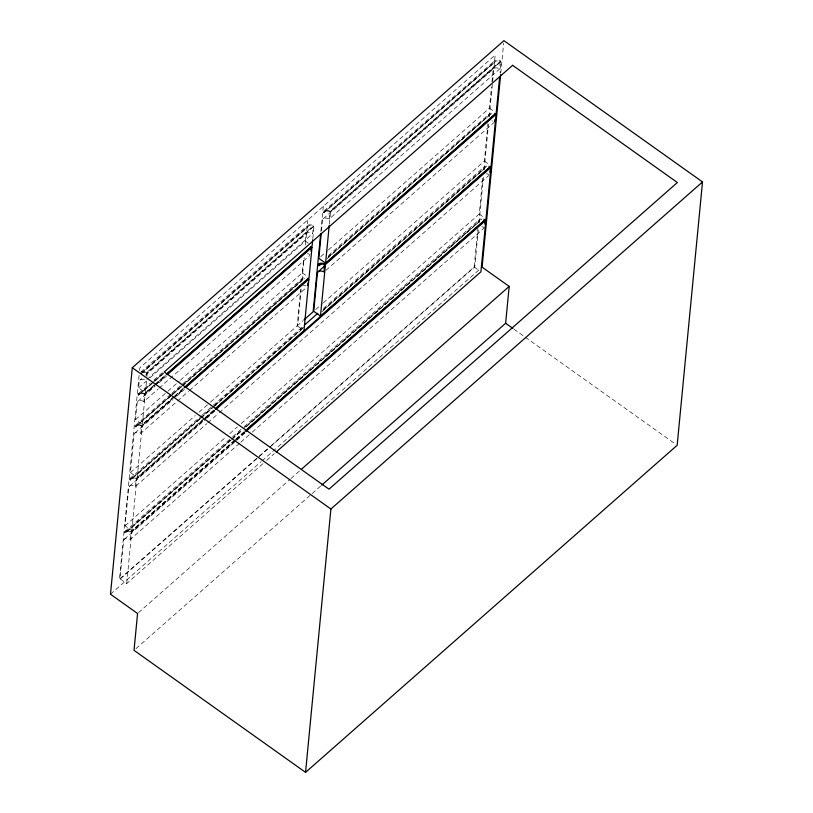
<?xml version="1.0" encoding="UTF-8"?>
<svg xmlns="http://www.w3.org/2000/svg" width="813" height="813" viewBox="0 0 813 813"><rect width="100%" height="100%" fill="white"/><g stroke="black" fill="none" stroke-linecap="round" stroke-linejoin="round"><path stroke-width="0.61" stroke-dasharray="4.07 3.05" d="M139.084 375.413L119.42 579.628L474.782 266.847L478.308 230.292M139.572 370.372L139.816 367.852L495.178 55.071L492.627 81.544M262.873 463.715L126.726 583.551L119.948 578.734L123.688 539.974A11.809 5.904 48.6 0 1 130.375 539.415L239.865 443.044M234.652 440.107L131.818 530.615L125.05 525.798L128.779 487.028A11.809 5.904 48.6 0 1 135.466 486.469L206.878 423.624M203.911 418.705L137.204 477.414L130.436 472.597L134.165 433.827A11.809 5.904 48.6 0 1 140.852 433.278L188.494 391.338M173.748 396.795L142.305 424.467L135.537 419.65L137.224 402.069A11.809 5.904 48.6 0 1 143.911 401.51L158.21 388.929M153.942 385.159L145.364 392.699L138.596 387.882L139.267 380.891A11.809 5.904 48.6 0 1 145.954 380.332M130.375 539.415L131.066 532.21L235.8 440.026M135.466 486.469L136.157 479.264L202.813 420.606M140.852 433.278L141.553 426.063L183.474 389.163M143.911 401.51L144.612 394.295L154.135 385.911M146.411 375.525L146.645 373.126L313.391 226.36L312.914 226.146A10.854 5.437 48.6 0 0 307.721 226.583L140.507 374M126.726 583.551L131.686 531.997L235.465 440.646M131.818 530.615L136.787 479.05L205.333 418.715M137.204 477.414L142.173 425.849L172.661 399.01M142.305 424.467L145.232 394.081L154.765 385.697M145.364 392.699L146.442 381.571M146.909 376.622L147.275 372.903L314.021 226.146L313.452 225.74A11.809 5.904 48.6 0 0 306.765 226.299A1.118 0.559 48.6 0 0 307.253 227.234L307.527 226.837M210.476 402.15L297.182 325.83L300.678 289.57M180.323 380.24L302.284 272.883L303.737 257.812M150.029 377.821L305.342 241.126L306.013 234.124A11.809 5.904 48.6 0 1 312.7 233.565L313.391 226.36M301.176 289.011L297.67 325.403L303.137 320.596M302.019 280.221L304.194 257.63M305.403 245.079L307.822 219.977M312.822 238.514L314.021 226.146M320.881 231.451L323.3 206.35M321.46 230.831L322.548 219.571A11.809 5.904 48.6 0 1 329.235 219.012L499.853 68.841L500.056 61.422A10.854 5.437 48.6 0 0 494.873 61.859L323.787 212.681A1.118 0.559 48.6 0 1 323.3 211.746A11.809 5.904 48.6 0 1 329.987 211.187L500.605 61.016L501.164 61.422L500.076 72.733M329.235 219.012L329.926 211.807L500.544 61.636M329.336 224.164L330.556 211.593L501.164 61.422M271.339 445.494L474.142 266.999L477.871 228.229M241.207 423.553L479.233 214.053L482.851 176.543M323.249 302.893L484.335 161.106L487.942 123.596M328.35 249.947L489.436 108.17L491.479 86.91M491.956 81.91L493.166 69.4A11.809 5.904 48.6 0 1 499.853 68.841M479.03 222.732L483.4 177.346M484.131 169.785L488.501 124.409M489.233 116.838L492.505 82.804M500.757 73.363L503.664 43.17M200.008 419.02L130.507 480.198L130.487 479.487A10.854 5.437 48.6 0 1 135.68 479.05L136.157 479.264M170.659 395.911L302.619 279.52A10.854 5.437 48.6 0 1 304.753 278.524M231.095 440.118L125.405 533.145L125.385 532.424A10.854 5.437 48.6 0 1 130.578 531.997L131.066 532.21M328.218 257.233L489.772 114.796A10.854 5.437 48.6 0 1 493.044 113.84M140.679 372.303L307.426 225.536M323.96 210.984L494.578 60.812M142.255 372.181L308.046 226.258M324.58 211.705L495.198 61.534M140.995 374.051L307.741 227.294M323.787 212.681L494.68 62.113M141.096 372.019A11.809 5.904 48.6 0 1 146.706 372.506L313.452 225.74M139.927 380.128L141.838 378.452M145.649 375.098L306.674 233.361M323.208 218.809L493.826 68.638M146.909 379.488L312.7 233.565M138.596 387.882L146.218 381.175M138.647 393.482L150.08 383.421M153.891 380.057L163.413 371.673M139.267 394.203L153.555 381.622M154.511 380.779L164.033 372.395M156.106 383.614L144.663 393.685A11.809 5.904 48.6 0 0 137.986 394.244A1.118 0.559 48.6 0 0 138.464 395.169L152.082 383.035M152.763 382.598L163.515 372.974M138.464 395.169L154.196 381.815M155.151 380.972L163.728 373.431M154.897 384.315L165.374 375.088M157.051 382.781L165.628 375.23M155.09 385.077L165.567 375.85M155.71 384.854L166.198 375.636M137.885 401.307L155.039 386.216M158.85 382.852L166.472 376.145M159.155 388.086L309.712 255.587M135.537 419.65L166.98 391.978M167.935 391.134L179.368 381.073M320.718 256.654L327.395 250.79M135.588 425.25L170.842 394.214M171.787 393.38L302.324 278.483M328.391 255.536L489.477 113.759M136.208 425.961L171.462 394.935M172.417 394.092L182.895 384.874M183.85 384.031L302.954 279.205M328.066 257.101L490.107 114.481M174.002 396.937L141.604 425.453A11.809 5.904 48.6 0 0 134.928 426.002A1.118 0.559 48.6 0 0 135.405 426.937L169.988 396.358M135.405 426.937L181.624 386.744M182.579 385.901L301.684 281.074M326.796 258.971L489.578 115.06M174.704 395.951L183.281 388.411M174.958 396.094L183.535 388.543M173.616 398.177L184.094 388.949M134.826 433.075L172.945 399.529M176.756 396.175L184.378 389.468M189.449 390.504L306.653 287.345M326.043 270.282L493.796 122.631M130.436 472.597L195.232 415.565M199.043 412.211L209.52 402.984M315.627 309.601L322.294 303.727M130.192 478.44L201.604 415.595M202.559 414.752L302.527 326.765M323.472 308.33L484.385 166.706M130.293 479.741L213.656 406.256M214.602 405.423L303.147 327.487M323.147 309.885L485.005 167.417M201.919 420.819L136.218 478.644A11.809 5.904 48.6 0 0 129.531 479.203A1.118 0.559 48.6 0 0 130.019 480.137L200.476 418.126M201.431 417.282L210.953 408.909M214.754 405.555L303.3 327.619M323.3 310.017L484.69 168.454L484.67 167.742A10.854 5.437 48.6 0 1 486.804 166.746M200.963 418.187L212.386 408.126M213.341 407.293L302.843 328.513M321.877 311.755L484.69 168.454M204.856 417.872L214.388 409.478M205.73 417.476L214.297 409.925M203.758 419.762L214.236 410.545M206.289 417.872L214.856 410.331M129.44 486.276L205.608 419.234M206.563 418.39L215.13 410.85M207.833 422.78L218.301 413.563M219.256 412.73L488.704 175.567M125.05 525.798L225.973 436.967M229.784 433.614L237.396 426.906M125.1 531.387L231.735 437.526M232.691 436.693L243.158 427.475M244.113 426.632L479.284 219.642M125.202 532.688L242.304 429.61M243.26 428.776L479.904 220.364M234.906 440.25L131.127 531.59A11.809 5.904 48.6 0 0 124.44 532.149A1.118 0.559 48.6 0 0 124.917 533.084L230.607 440.067M231.563 439.223L242.03 430.006M245.841 426.652L479.589 221.4L479.579 220.689A10.854 5.437 48.6 0 1 481.703 219.683M232.04 439.284L242.518 430.067M246.329 426.713L450.077 247.376M451.032 246.542L479.589 221.4M235.597 439.264L244.174 431.723M235.851 439.406L244.428 431.866M236.746 439.193L245.313 431.642M236.42 439.813L244.987 432.272M124.348 539.212L245.262 432.79M240.811 442.211L251.288 432.994M252.243 432.15L484.558 227.67M119.948 578.734L270.383 446.327M110.487 594.232L261.034 461.723M261.989 460.89L479.233 269.672M266.684 460.371L274.296 453.664M138.525 612.656L290.028 479.314M290.983 478.471L299.55 470.93M135.934 648.652L311.257 494.334M312.202 493.501L320.779 485.95M494.883 62.571L494.406 62.51A1.118 0.559 48.6 0 1 493.918 61.575A11.809 5.904 48.6 0 1 500.605 61.016M489.792 115.507L489.304 115.456A1.118 0.559 48.6 0 1 488.816 114.521A11.809 5.904 48.6 0 1 492.678 113.058M329.926 211.807L329.448 211.593A10.854 5.437 48.6 0 0 324.255 212.03L324.265 212.742M146.645 373.126L146.167 372.913A10.854 5.437 48.6 0 0 142.112 372.557M144.612 394.295L144.125 394.092A10.854 5.437 48.6 0 0 138.932 394.518L138.952 395.23M141.553 426.063L141.066 425.849A10.854 5.437 48.6 0 0 135.873 426.286L135.893 426.998M489.436 108.17L494.263 111.605M484.335 161.106L489.172 164.551M479.233 214.053L484.07 217.498M474.142 266.999L478.979 270.434M513.897 329.133L524.233 336.48M525.259 337.222L675.085 443.807M329.987 211.187L330.556 211.593M305.342 241.126L308.239 243.189M302.284 272.883L307.121 276.329M297.182 325.83L302.019 329.275M146.706 372.506L147.275 372.903M144.663 393.685L145.232 394.081M141.604 425.453L142.173 425.849M136.218 478.644L136.787 479.05M131.127 531.59L131.686 531.997M302.426 279.784L302.151 280.18A1.118 0.559 48.6 0 1 301.674 279.245A11.809 5.904 48.6 0 1 306.196 277.914M486.184 173.779A11.809 5.904 48.6 0 1 488.918 174.409M484.202 168.393A1.118 0.559 48.6 0 1 483.725 167.458A11.809 5.904 48.6 0 1 487.576 166.004M481.723 226.776A11.809 5.904 48.6 0 1 483.816 227.355M479.111 221.339A1.118 0.559 48.6 0 1 478.623 220.404A11.809 5.904 48.6 0 1 482.485 218.951M302.975 285.658A11.809 5.904 48.6 0 1 303.534 285.566M304.133 285.556A11.809 5.904 48.6 0 1 306.145 285.932M491.926 120.893A11.809 5.904 48.6 0 1 492.597 121.015M307.192 253.788A11.809 5.904 48.6 0 1 309.926 254.418"/><path stroke-width="1.22" d="M132.295 367.72L110.487 594.232L137.57 613.5L134.023 650.329L305.546 772.35L677.158 445.28L702.513 181.939L503.908 40.65L132.295 367.72L330.901 509.009L305.546 772.35M307.721 285.312L307.944 282.904M311.003 251.136L311.237 248.737M307.619 278.361A11.809 5.904 48.6 0 1 308.351 278.686L308.92 279.083L303.95 330.647L215.343 408.644M310.678 246.593A11.809 5.904 48.6 0 1 311.409 246.918L311.979 247.325L309.052 277.7L184.226 387.567M312.71 239.754L312.111 245.943L166.33 374.254M320.647 233.961L313.147 311.775L304.042 319.794M321.226 233.331L318.818 258.341L325.586 263.148L496.204 112.987L499.71 76.513M321.074 264.001L319.174 265.678L319.153 264.967A10.854 5.437 48.6 0 1 324.346 264.54L324.133 271.959A11.809 5.904 48.6 0 0 317.446 272.518L313.716 311.277L320.485 316.094L325.454 264.53L496.072 114.359L495.503 113.962A11.809 5.904 48.6 0 0 494.771 113.637M325.586 263.148L329.214 225.425M484.904 224.073L484.772 220.252M489.883 172.326L490.117 169.927M494.751 121.787L494.985 119.389M483.847 219.266A11.809 5.904 48.6 0 1 485.31 219.845L485.869 220.252L480.91 271.816L276.207 451.987M488.948 166.319A11.809 5.904 48.6 0 1 490.412 166.909L490.971 167.305L486.011 218.87L245.12 430.89M496.072 114.359L491.103 165.923L320.485 316.094M500.635 74.623L482.099 267.152L509.182 286.42L505.635 323.259L321.735 485.117M167.539 373.553L311.409 246.918M167.143 374.793L311.979 247.325M495.503 113.962L324.885 264.134A11.809 5.904 48.6 0 0 318.208 264.692A1.118 0.559 48.6 0 0 318.686 265.627L320.871 263.554M184.49 387.71L308.351 278.686M186.004 387.273L308.92 279.083M318.107 271.755L324.783 265.881M304.428 325.088L317.761 313.351M215.242 409.091L490.412 166.909M215.811 409.498L490.971 167.305M246.329 430.189L485.31 219.845M245.943 431.429L485.869 220.252M301.46 469.253L509.182 286.42M330.901 509.009L702.513 181.939M505.635 323.259L512.861 328.401M324.885 264.134L325.454 264.53M512.607 65.325L164.226 371.948L328.98 489.162L677.361 182.529L512.607 65.325"/></g></svg>
